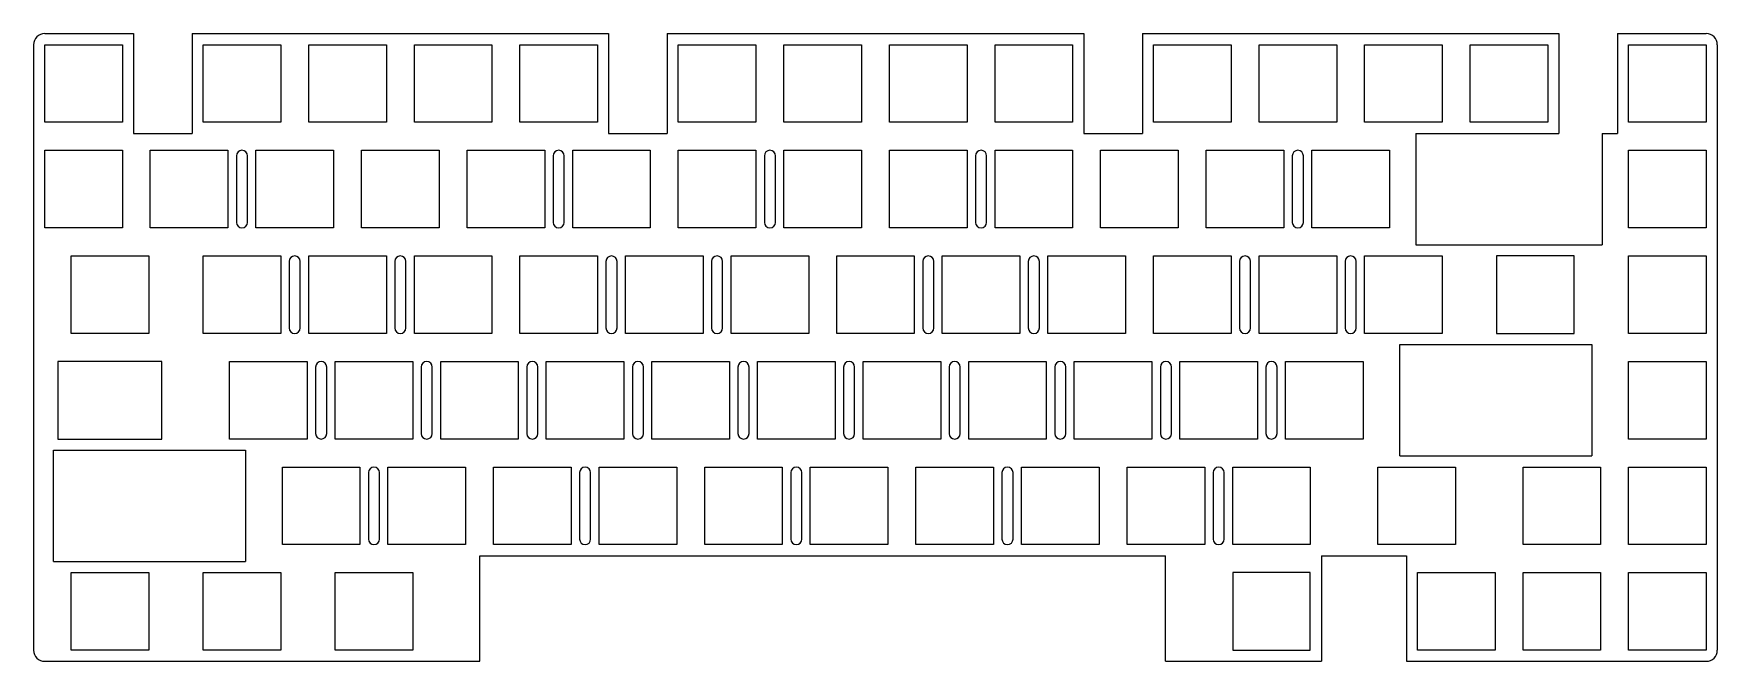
# Model space of a CAD drawing. Header units: millimetres. Extents: x 95 to 399, y 97 to 211.
import ezdxf

# ---------------------------------------------------------------- set-up
doc = ezdxf.new("R2010")
doc.units = ezdxf.units.MM

msp = doc.modelspace()

# ---------------------------------------------------------------- linework, layer by layer
for p, q in [((97.2, 210.67), (113.2, 210.67)), ((113.2, 210.67), (113.2, 192.67)), ((123.78, 210.67), (123.78, 192.67)), ((123.78, 210.67), (198.93, 210.67)), ((198.93, 210.67), (198.93, 192.67)), ((209.5, 210.67), (209.5, 192.67)), ((209.5, 210.67), (284.65, 210.67)), ((284.65, 210.67), (284.65, 192.67)), ((295.23, 210.67), (295.23, 192.67)), ((295.23, 210.67), (370.38, 210.67)), ((370.38, 210.67), (370.38, 192.67)), ((380.95, 210.67), (380.95, 192.67)), ((380.95, 210.67), (396.95, 210.67)), ((95.2, 208.67), (95.2, 99.42)), ((398.95, 208.67), (398.95, 99.42)), ((113.2, 192.67), (123.78, 192.67)), ((198.93, 192.67), (209.5, 192.67)), ((284.65, 192.67), (295.23, 192.67)), ((344.58, 192.67), (370.38, 192.67)), ((344.58, 192.67), (344.58, 172.57)), ((378.18, 192.67), (378.18, 172.57)), ((378.18, 192.67), (380.95, 192.67)), ((344.58, 172.57), (378.18, 172.57)), ((341.7, 154.57), (376.3, 154.57)), ((341.7, 134.47), (341.7, 154.57)), ((376.3, 154.57), (376.3, 134.47)), ((206.74, 137.52), (206.74, 151.52)), ((206.74, 151.52), (220.74, 151.52)), ((220.74, 151.52), (220.74, 137.52)), ((225.79, 151.52), (239.79, 151.52)), ((225.79, 137.52), (225.79, 151.52)), ((239.79, 151.52), (239.79, 137.52)), ((220.74, 137.52), (206.74, 137.52)), ((239.79, 137.52), (225.79, 137.52)), ((98.81, 135.52), (133.41, 135.52)), ((98.81, 115.42), (98.81, 135.52)), ((133.41, 135.52), (133.41, 115.42)), ((341.7, 134.47), (376.3, 134.47)), ((175.69, 116.47), (299.42, 116.47)), ((175.69, 97.42), (175.69, 116.47)), ((299.42, 97.42), (299.42, 116.47)), ((327.52, 116.47), (327.52, 97.42)), ((327.52, 116.47), (342.85, 116.47)), ((342.85, 116.47), (342.85, 97.42)), ((98.81, 115.42), (133.41, 115.42)), ((97.2, 97.42), (175.69, 97.42)), ((299.42, 97.42), (327.52, 97.42)), ((342.85, 97.42), (396.95, 97.42))]:
    msp.add_line(p, q)
for points in [[(111.2, 208.67), (111.2, 194.67), (97.2, 194.67), (97.2, 208.67)], [(139.78, 208.67), (139.78, 194.67), (125.78, 194.67), (125.78, 208.67)], [(158.83, 208.67), (158.83, 194.67), (144.83, 194.67), (144.83, 208.67)], [(177.88, 208.67), (177.88, 194.67), (163.88, 194.67), (163.88, 208.67)], [(196.93, 208.67), (196.93, 194.67), (182.93, 194.67), (182.93, 208.67)], [(225.5, 208.67), (225.5, 194.67), (211.5, 194.67), (211.5, 208.67)], [(244.55, 208.67), (244.55, 194.67), (230.55, 194.67), (230.55, 208.67)], [(263.6, 208.67), (263.6, 194.67), (249.6, 194.67), (249.6, 208.67)], [(282.65, 208.67), (282.65, 194.67), (268.65, 194.67), (268.65, 208.67)], [(311.23, 208.67), (311.23, 194.67), (297.23, 194.67), (297.23, 208.67)], [(330.28, 208.67), (330.28, 194.67), (316.28, 194.67), (316.28, 208.67)], [(349.33, 208.67), (349.33, 194.67), (335.33, 194.67), (335.33, 208.67)], [(368.38, 208.67), (368.38, 194.67), (354.38, 194.67), (354.38, 208.67)], [(396.95, 208.67), (396.95, 194.67), (382.95, 194.67), (382.95, 208.67)], [(111.2, 189.62), (111.2, 175.62), (97.2, 175.62), (97.2, 189.62)], [(130.25, 189.62), (130.25, 175.62), (116.25, 175.62), (116.25, 189.62)], [(149.3, 189.62), (149.3, 175.62), (135.3, 175.62), (135.3, 189.62)], [(168.35, 189.62), (168.35, 175.62), (154.35, 175.62), (154.35, 189.62)], [(187.4, 189.62), (187.4, 175.62), (173.4, 175.62), (173.4, 189.62)], [(206.45, 189.62), (206.45, 175.62), (192.45, 175.62), (192.45, 189.62)], [(225.5, 189.62), (225.5, 175.62), (211.5, 175.62), (211.5, 189.62)], [(244.55, 189.62), (244.55, 175.62), (230.55, 175.62), (230.55, 189.62)], [(263.6, 189.62), (263.6, 175.62), (249.6, 175.62), (249.6, 189.62)], [(282.65, 189.62), (282.65, 175.62), (268.65, 175.62), (268.65, 189.62)], [(301.7, 189.62), (301.7, 175.62), (287.7, 175.62), (287.7, 189.62)], [(320.75, 189.62), (320.75, 175.62), (306.75, 175.62), (306.75, 189.62)], [(339.8, 189.62), (339.8, 175.62), (325.8, 175.62), (325.8, 189.62)], [(396.95, 189.62), (396.95, 175.62), (382.95, 175.62), (382.95, 189.62)], [(115.97, 170.57), (115.97, 156.57), (101.97, 156.57), (101.97, 170.57)], [(139.78, 170.57), (139.78, 156.57), (125.78, 156.57), (125.78, 170.57)], [(158.83, 170.57), (158.83, 156.57), (144.83, 156.57), (144.83, 170.57)], [(177.88, 170.57), (177.88, 156.57), (163.88, 156.57), (163.88, 170.57)], [(196.93, 170.57), (196.93, 156.57), (182.93, 156.57), (182.93, 170.57)], [(215.98, 170.57), (215.98, 156.57), (201.98, 156.57), (201.98, 170.57)], [(235.03, 170.57), (235.03, 156.57), (221.03, 156.57), (221.03, 170.57)], [(254.08, 170.57), (254.08, 156.57), (240.08, 156.57), (240.08, 170.57)], [(273.13, 170.57), (273.13, 156.57), (259.13, 156.57), (259.13, 170.57)], [(292.18, 170.57), (292.18, 156.57), (278.18, 156.57), (278.18, 170.57)], [(311.23, 170.57), (311.23, 156.57), (297.23, 156.57), (297.23, 170.57)], [(330.28, 170.57), (330.28, 156.57), (316.28, 156.57), (316.28, 170.57)], [(349.33, 170.57), (349.33, 156.57), (335.33, 156.57), (335.33, 170.57)], [(359.14, 170.57), (359.14, 156.57), (373.14, 156.57), (373.14, 170.57)], [(396.95, 170.57), (396.95, 156.57), (382.95, 156.57), (382.95, 170.57)], [(99.59, 151.52), (99.59, 137.52), (118.35, 137.52), (118.35, 151.52)], [(144.54, 151.52), (144.54, 137.52), (130.54, 137.52), (130.54, 151.52)], [(163.59, 151.52), (163.59, 137.52), (149.59, 137.52), (149.59, 151.52)], [(182.64, 151.52), (182.64, 137.52), (168.64, 137.52), (168.64, 151.52)], [(201.69, 151.52), (201.69, 137.52), (187.69, 137.52), (187.69, 151.52)], [(258.84, 151.52), (258.84, 137.52), (244.84, 137.52), (244.84, 151.52)], [(277.89, 151.52), (277.89, 137.52), (263.89, 137.52), (263.89, 151.52)], [(296.94, 151.52), (296.94, 137.52), (282.94, 137.52), (282.94, 151.52)], [(315.99, 151.52), (315.99, 137.52), (301.99, 137.52), (301.99, 151.52)], [(335.04, 151.52), (335.04, 137.52), (321.04, 137.52), (321.04, 151.52)], [(396.95, 151.52), (396.95, 137.52), (382.95, 137.52), (382.95, 151.52)], [(154.07, 132.47), (154.07, 118.47), (140.07, 118.47), (140.07, 132.47)], [(173.12, 132.47), (173.12, 118.47), (159.12, 118.47), (159.12, 132.47)], [(192.17, 132.47), (192.17, 118.47), (178.17, 118.47), (178.17, 132.47)], [(211.22, 132.47), (211.22, 118.47), (197.22, 118.47), (197.22, 132.47)], [(230.27, 132.47), (230.27, 118.47), (216.27, 118.47), (216.27, 132.47)], [(249.32, 132.47), (249.32, 118.47), (235.32, 118.47), (235.32, 132.47)], [(268.37, 132.47), (268.37, 118.47), (254.37, 118.47), (254.37, 132.47)], [(287.42, 132.47), (287.42, 118.47), (273.42, 118.47), (273.42, 132.47)], [(306.47, 132.47), (306.47, 118.47), (292.47, 118.47), (292.47, 132.47)], [(325.52, 132.47), (325.52, 118.47), (311.52, 118.47), (311.52, 132.47)], [(351.71, 118.47), (337.71, 118.47), (337.71, 132.47), (351.71, 132.47)], [(377.9, 118.47), (363.9, 118.47), (363.9, 132.47), (377.9, 132.47)], [(396.95, 132.47), (396.95, 118.47), (382.95, 118.47), (382.95, 132.47)], [(115.97, 113.42), (115.97, 99.42), (101.97, 99.42), (101.97, 113.42)], [(139.78, 113.42), (139.78, 99.42), (125.78, 99.42), (125.78, 113.42)], [(163.59, 113.42), (163.59, 99.42), (149.59, 99.42), (149.59, 113.42)], [(311.52, 113.42), (311.52, 99.42), (325.52, 99.42), (325.52, 113.42)], [(358.85, 113.42), (358.85, 99.42), (344.85, 99.42), (344.85, 113.42)], [(377.9, 113.42), (377.9, 99.42), (363.9, 99.42), (363.9, 113.42)], [(396.95, 113.42), (396.95, 99.42), (382.95, 99.42), (382.95, 113.42)]]:
    msp.add_lwpolyline(points, close=True)
for points in [[(131.78, 176.62, 1), (133.78, 176.62), (133.78, 188.62, 1), (131.78, 188.62)], [(188.93, 176.62, 1), (190.93, 176.62), (190.93, 188.62, 1), (188.93, 188.62)], [(227.03, 176.62, 1), (229.03, 176.62), (229.03, 188.62, 1), (227.03, 188.62)], [(265.13, 176.62, 1), (267.13, 176.62), (267.13, 188.62, 1), (265.13, 188.62)], [(322.28, 176.62, 1), (324.28, 176.62), (324.28, 188.62, 1), (322.28, 188.62)], [(141.3, 157.57, 1), (143.3, 157.57), (143.3, 169.57, 1), (141.3, 169.57)], [(160.35, 157.57, 1), (162.35, 157.57), (162.35, 169.57, 1), (160.35, 169.57)], [(198.45, 157.57, 1), (200.45, 157.57), (200.45, 169.57, 1), (198.45, 169.57)], [(217.5, 157.57, 1), (219.5, 157.57), (219.5, 169.57, 1), (217.5, 169.57)], [(255.6, 157.57, 1), (257.6, 157.57), (257.6, 169.57, 1), (255.6, 169.57)], [(274.65, 157.57, 1), (276.65, 157.57), (276.65, 169.57, 1), (274.65, 169.57)], [(312.75, 157.57, 1), (314.75, 157.57), (314.75, 169.57, 1), (312.75, 169.57)], [(331.8, 157.57, 1), (333.8, 157.57), (333.8, 169.57, 1), (331.8, 169.57)], [(146.07, 138.52, 1), (148.07, 138.52), (148.07, 150.52, 1), (146.07, 150.52)], [(165.12, 138.52, 1), (167.12, 138.52), (167.12, 150.52, 1), (165.12, 150.52)], [(184.17, 138.52, 1), (186.17, 138.52), (186.17, 150.52, 1), (184.17, 150.52)], [(203.22, 138.52, 1), (205.22, 138.52), (205.22, 150.52, 1), (203.22, 150.52)], [(222.27, 138.52, 1), (224.27, 138.52), (224.27, 150.52, 1), (222.27, 150.52)], [(241.32, 138.52, 1), (243.32, 138.52), (243.32, 150.52, 1), (241.32, 150.52)], [(260.37, 138.52, 1), (262.37, 138.52), (262.37, 150.52, 1), (260.37, 150.52)], [(279.42, 138.52, 1), (281.42, 138.52), (281.42, 150.52, 1), (279.42, 150.52)], [(279.42, 138.52, 1), (281.42, 138.52), (281.42, 150.52, 1), (279.42, 150.52)], [(298.47, 138.52, 1), (300.47, 138.52), (300.47, 150.52, 1), (298.47, 150.52)], [(317.52, 138.52, 1), (319.52, 138.52), (319.52, 150.52, 1), (317.52, 150.52)], [(155.59, 119.47, 1), (157.59, 119.47), (157.59, 131.47, 1), (155.59, 131.47)], [(193.69, 119.47, 1), (195.69, 119.47), (195.69, 131.47, 1), (193.69, 131.47)], [(231.79, 119.47, 1), (233.79, 119.47), (233.79, 131.47, 1), (231.79, 131.47)], [(269.89, 119.47, 1), (271.89, 119.47), (271.89, 131.47, 1), (269.89, 131.47)], [(307.99, 119.47, 1), (309.99, 119.47), (309.99, 131.47, 1), (307.99, 131.47)]]:
    msp.add_lwpolyline(points, format="xyb", close=True)
for centre, start, end in [((97.2, 208.67), 90, 180), ((396.95, 208.67), 0, 90), ((97.2, 99.42), 180, 270), ((396.95, 99.42), 270, 0)]:
    msp.add_arc(centre, 2, start, end)

doc.saveas('drawing.dxf')
